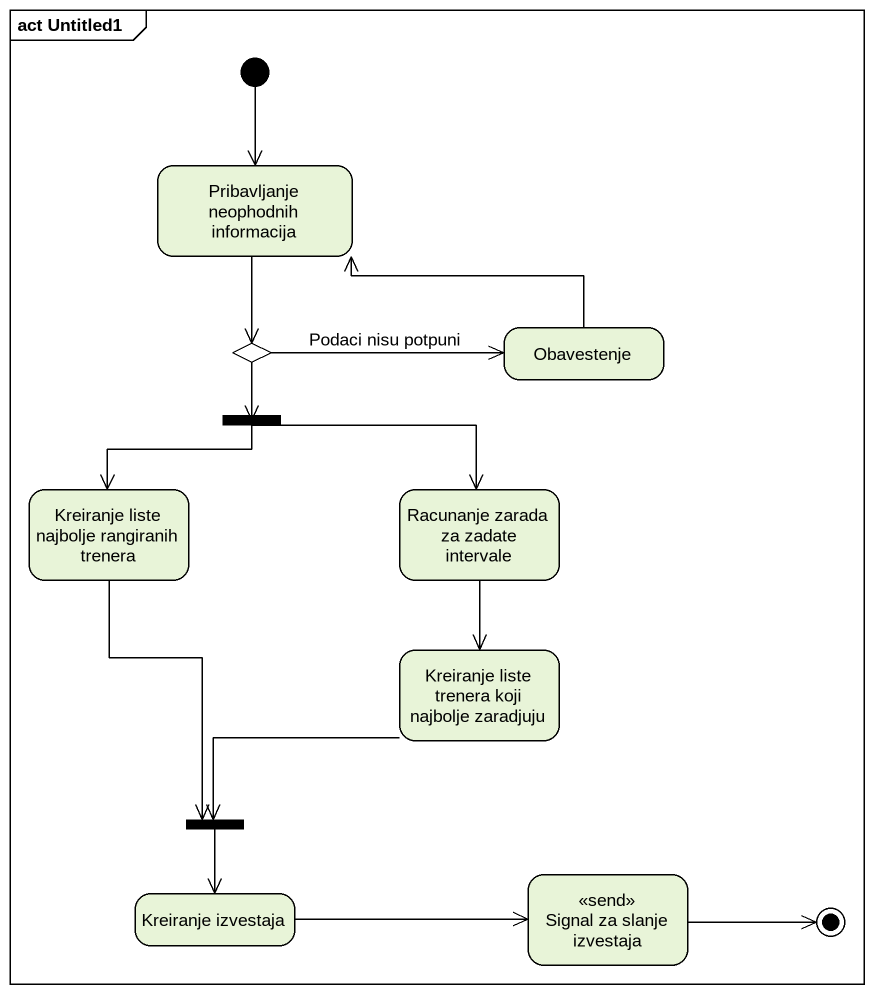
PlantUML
@startuml
mainframe act Untitled1
hide empty description
state "Pribavljanje neophodnih informacija" as Pribavljanje_neophodnih
state Obavestenje
state choice1 <<choice>>
state fork1 <<fork>>
state "Kreiranje liste najbolje rangiranih trenera" as Kreiranje_liste_najbolje
state "Racunanje zarada za zadate intervale" as Racunanje_zarada_za_zadate
state "Kreiranje liste trenera koji najbolje zaradjuju" as Kreiranje_liste_trenera
state fork2 <<join>>
state "Kreiranje izvestaja" as Kreiranje_izvestaja
state "Signal za slanje izvestaja" as Signal_za_slanje_izvestaja <<send>>
[*] --> Pribavljanje_neophodnih
Pribavljanje_neophodnih --> choice1
Obavestenje -left-> Pribavljanje_neophodnih
choice1 -right-> Obavestenje : Podaci nisu potpuni
choice1 --> fork1
choice1 --> Racunanje_zarada_za_zadate
fork1 --> Kreiranje_liste_najbolje
Kreiranje_liste_najbolje --> fork2
Racunanje_zarada_za_zadate --> Kreiranje_liste_trenera
Kreiranje_liste_trenera -left-> fork2
fork2 --> Kreiranje_izvestaja
Kreiranje_izvestaja -right-> Signal_za_slanje_izvestaja
Signal_za_slanje_izvestaja -right-> [*]
@enduml
